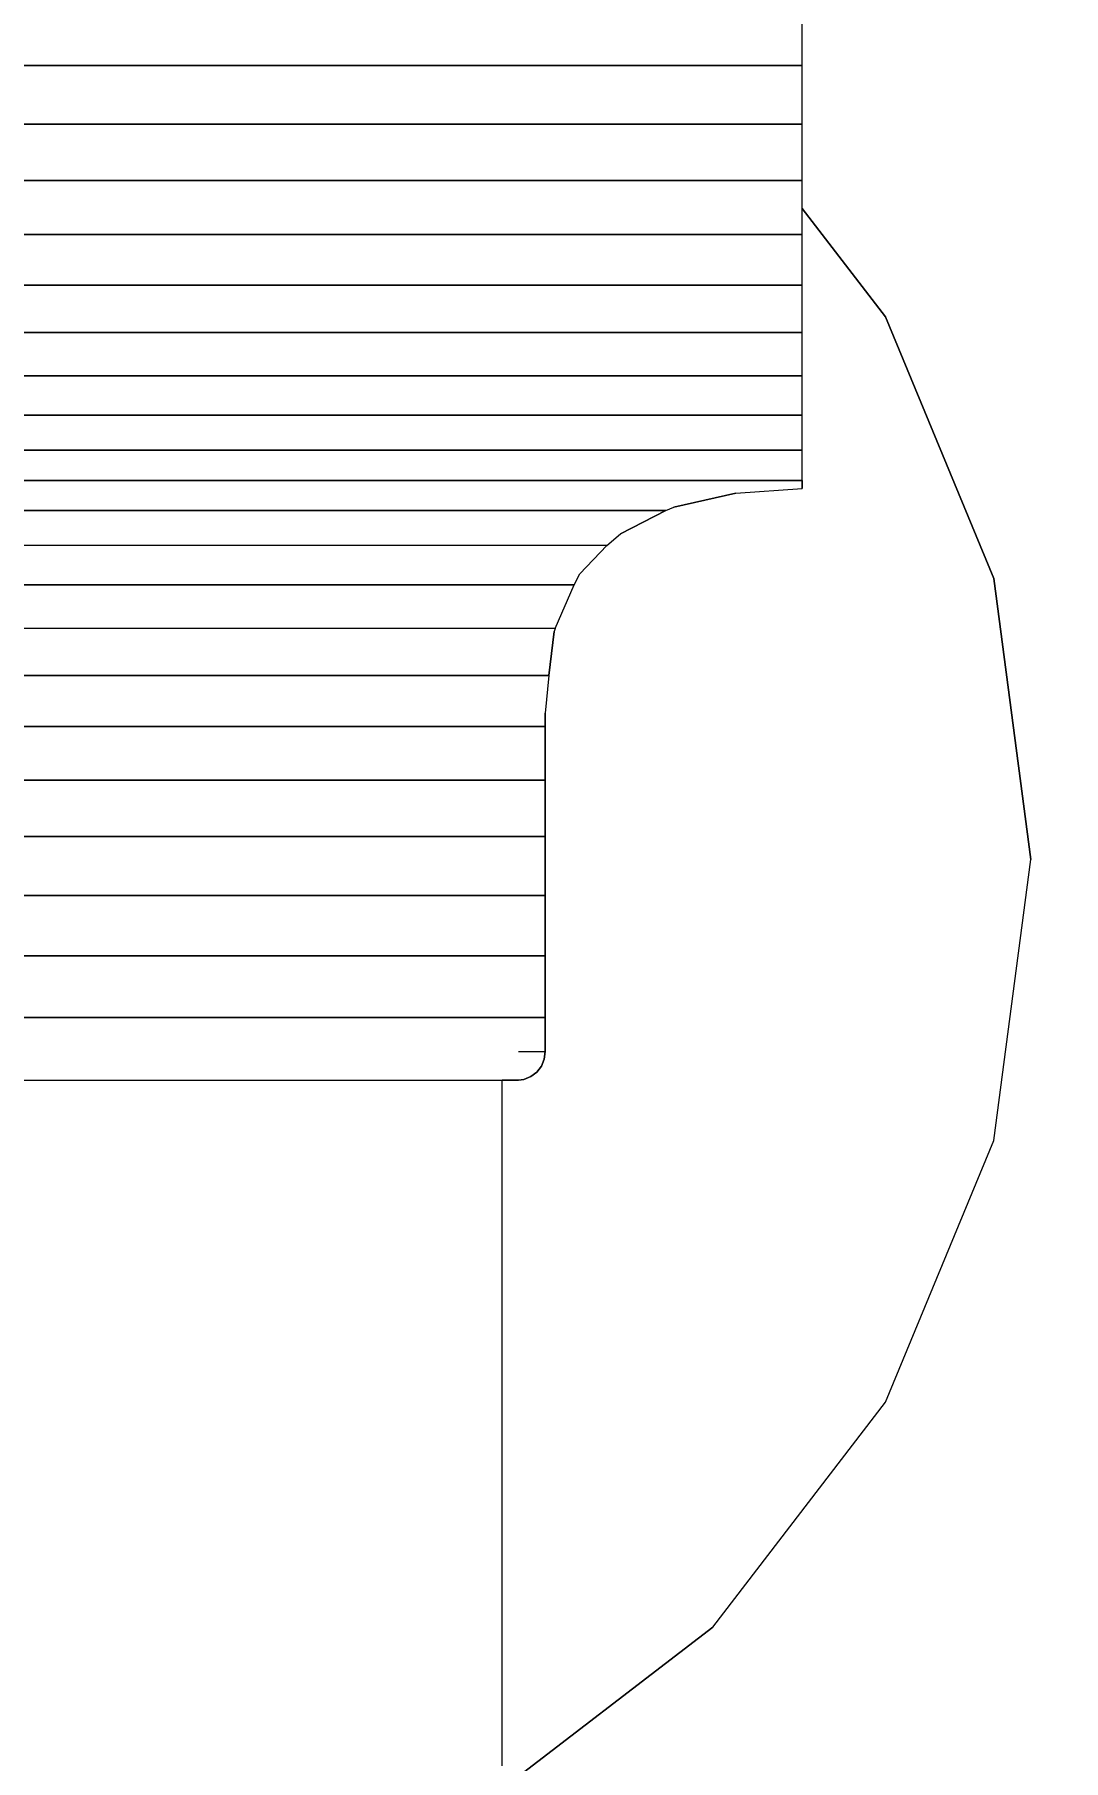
# Model space of a CAD drawing. Header units: inches. Extents: x -827 to 154, y -802 to 207.
# Drawn here: x 58.03 to 60.396, y -96.184 to -92.216 of the extents above; entities that cross this region are included whole.
import ezdxf

# ---------------------------------------------------------------- set-up
doc = ezdxf.new("R2010")
doc.units = ezdxf.units.IN
doc.header["$MEASUREMENT"] = 0
for name, color, linetype, lineweight in [('A-ANNO-DIMS', 211, 'Continuous', 9), ('A-ANNO-DIMS-48', 211, 'Continuous', 9), ('Layer0', 7, 'Continuous', 9), ('welding_bench_skp', 8, 'Continuous', 9)]:
    doc.layers.add(name, color=color, linetype=linetype, lineweight=lineweight)
doc.styles.add('Arial', font='arial.ttf', dxfattribs={"height": 4.5})
doc.dimstyles.new('Linear_-_3_32__Arial', dxfattribs={"dimscale": 12, "dimtxt": 4.591167, "dimasz": 0.5, "dimexe": 0.375, "dimexo": 0.25, "dimgap": 0.25, "dimtad": 1, "dimdec": 5, "dimrnd": 0.03125, "dimzin": 1, "dimdsep": 46, "dimlunit": 4, "dimtxsty": 'Arial', "dimblk1": 'OBLIQUE', "dimblk2": 'OBLIQUE', "dimsah": 1, "dimcen": 0.09, "dimdle": 0.375, "dimazin": 0, "dimtfac": 1, "dimtdec": 4, "dimtix": 1, "dimtmove": 0, "dimatfit": 3, "dimfxl": 1, "dimtvp": 1, "dimtfill": 1, "dimfrac": 2, "dimtolj": 1, "dimtzin": 0, "dimarcsym": 2})

# ---------------------------------------------------------------- blocks, each defined once
blk = doc.blocks.new('welding_bench_skp_12-403467-Level 1')
at = {"layer": 'Layer0'}
for p, q in [((8.5, 16.9755), (8.5, 17.2401)), ((8.5, 16.9755), (8.5, 17.2401)), ((8.5, 16.9755), (1, 16.9755)), ((1, 16.9755), (8.5, 16.9755)), ((8.5, 16.7186), (8.5, 16.9755)), ((8.5, 16.7186), (8.5, 16.9755)), ((1, 16.7186), (8.5, 16.7186)), ((8.5, 16.7186), (1, 16.7186)), ((8.5, 16.4715), (8.5, 16.7186)), ((8.5, 16.4715), (8.5, 16.7186)), ((8.5, 16.4715), (1, 16.4715)), ((1, 16.4715), (8.5, 16.4715)), ((8.5, 16.236), (8.5, 16.4715)), ((8.5, 16.236), (8.5, 16.4715)), ((8.5, 16.3489), (8.8636, 15.875)), ((8.8636, 15.875), (8.5, 16.3489)), ((8.5, 16.236), (1, 16.236)), ((1, 16.236), (8.5, 16.236)), ((8.5, 16.014), (8.5, 16.236)), ((8.5, 16.014), (8.5, 16.236)), ((1, 16.014), (8.5, 16.014)), ((8.5, 16.014), (1, 16.014)), ((8.5, 15.807), (8.5, 16.014)), ((8.5, 15.807), (8.5, 16.014)), ((8.8636, 15.875), (9.3381, 14.7294)), ((9.3381, 14.7294), (8.8636, 15.875)), ((8.5, 15.807), (1, 15.807)), ((1, 15.807), (8.5, 15.807)), ((8.5, 15.6167), (8.5, 15.807)), ((8.5, 15.6167), (8.5, 15.807)), ((1, 15.6167), (8.5, 15.6167)), ((8.5, 15.6167), (1, 15.6167)), ((8.5, 15.4445), (8.5, 15.6167)), ((8.5, 15.4445), (8.5, 15.6167)), ((1, 15.4445), (8.5, 15.4445)), ((8.5, 15.4445), (1, 15.4445)), ((8.5, 15.2917), (8.5, 15.4445)), ((8.5, 15.2917), (8.5, 15.4445)), ((8.5, 15.2917), (1, 15.2917)), ((1, 15.2917), (8.5, 15.2917)), ((8.5, 15.1595), (8.5, 15.2917)), ((8.5, 15.1595), (8.5, 15.2917)), ((1, 15.1595), (8.5, 15.1595)), ((8.5, 15.1595), (1, 15.1595)), ((8.2088, 15.1033), (8.5, 15.1243)), ((8.2088, 15.1033), (8.5, 15.1243)), ((8.5, 15.1243), (8.5, 15.1595)), ((8.5, 15.1595), (8.5, 15.1243)), ((7.9025, 15.0273), (7.9375, 15.042)), ((7.9025, 15.0273), (7.9375, 15.042)), ((8.2088, 15.1033), (7.9375, 15.042)), ((7.9375, 15.042), (8.2088, 15.1033)), ((7.9025, 15.0273), (1.5975, 15.0273)), ((1.5975, 15.0273), (7.9025, 15.0273)), ((7.9025, 15.0273), (7.7045, 14.9262)), ((7.7045, 14.9262), (7.9025, 15.0273)), ((7.6449, 14.8745), (7.7045, 14.9262)), ((7.6449, 14.8745), (7.7045, 14.9262)), ((7.6449, 14.8745), (1.8551, 14.8745)), ((7.6449, 14.8745), (1.8551, 14.8745)), ((7.6449, 14.8745), (7.5257, 14.7503)), ((7.5257, 14.7503), (7.6449, 14.8745)), ((7.5009, 14.7023), (7.5257, 14.7503)), ((7.5009, 14.7023), (7.5257, 14.7503)), ((1.9991, 14.7023), (7.5009, 14.7023)), ((7.5009, 14.7023), (1.9991, 14.7023)), ((7.4182, 14.512), (7.5009, 14.7023)), ((7.4182, 14.512), (7.5009, 14.7023)), ((9.3381, 14.7294), (9.5, 13.5)), ((9.5, 13.5), (9.3381, 14.7294)), ((7.4182, 14.512), (2.0818, 14.512)), ((7.4182, 14.512), (2.0818, 14.512)), ((7.4182, 14.512), (7.4133, 14.4987)), ((7.4182, 14.512), (7.4133, 14.4987)), ((7.4133, 14.4987), (7.3909, 14.305)), ((7.3909, 14.305), (7.4133, 14.4987)), ((2.1091, 14.305), (7.3909, 14.305)), ((7.3909, 14.305), (2.1091, 14.305)), ((7.3909, 14.305), (7.375, 14.1411)), ((7.3909, 14.305), (7.375, 14.1411)), ((7.375, 14.0829), (7.375, 14.1411)), ((7.375, 14.1411), (7.375, 14.0829)), ((7.375, 14.0829), (2.125, 14.0829)), ((2.125, 14.0829), (7.375, 14.0829)), ((7.375, 13.8475), (7.375, 14.0829)), ((7.375, 14.0829), (7.375, 13.8475)), ((7.375, 13.8475), (2.125, 13.8475)), ((2.125, 13.8475), (7.375, 13.8475)), ((7.375, 13.6004), (7.375, 13.8475)), ((7.375, 13.8475), (7.375, 13.6004)), ((2.125, 13.6004), (7.375, 13.6004)), ((7.375, 13.6004), (2.125, 13.6004)), ((7.375, 13.3435), (7.375, 13.6004)), ((7.375, 13.6004), (7.375, 13.3435)), ((9.3381, 12.2706), (9.5, 13.5)), ((9.3381, 12.2706), (9.5, 13.5)), ((7.375, 13.3435), (2.125, 13.3435)), ((2.125, 13.3435), (7.375, 13.3435)), ((7.375, 13.0789), (7.375, 13.3435)), ((7.375, 13.3435), (7.375, 13.0789)), ((2.125, 13.0789), (7.375, 13.0789)), ((7.375, 13.0789), (2.125, 13.0789)), ((7.375, 12.8086), (7.375, 13.0789)), ((7.375, 13.0789), (7.375, 12.8086)), ((7.375, 12.8086), (2.125, 12.8086)), ((2.125, 12.8086), (7.375, 12.8086)), ((7.375, 12.8086), (7.375, 12.6595)), ((7.375, 12.8086), (7.375, 12.6595)), ((7.375, 12.6595), (7.375, 12.8086)), ((7.375, 12.8086), (7.375, 12.6595)), ((7.375, 12.8086), (7.375, 12.6595)), ((7.375, 12.8086), (7.375, 12.6595)), ((7.375, 12.6595), (7.375, 12.8086)), ((7.2585, 12.6595), (7.375, 12.6595)), ((7.3581, 12.5964), (7.3707, 12.6268)), ((7.3581, 12.5964), (7.3707, 12.6268)), ((7.3707, 12.6268), (7.3581, 12.5964)), ((7.3581, 12.5964), (7.3707, 12.6268)), ((7.375, 12.6595), (7.3707, 12.6268)), ((7.3707, 12.6268), (7.375, 12.6595)), ((7.3707, 12.6268), (7.375, 12.6595)), ((7.3707, 12.6268), (7.375, 12.6595)), ((7.2814, 12.5375), (7.3119, 12.5501)), ((7.3119, 12.5501), (7.2814, 12.5375)), ((7.3119, 12.5501), (7.338, 12.5702)), ((7.3119, 12.5501), (7.338, 12.5702)), ((7.3119, 12.5501), (7.338, 12.5702)), ((7.338, 12.5702), (7.3119, 12.5501)), ((7.338, 12.5702), (7.3581, 12.5964)), ((7.338, 12.5702), (7.3581, 12.5964)), ((7.3581, 12.5964), (7.338, 12.5702)), ((7.338, 12.5702), (7.3581, 12.5964)), ((2.318, 12.5345), (7.1862, 12.5345)), ((2.318, 12.5345), (7.1862, 12.5345)), ((7.1862, 12.5345), (7.2585, 12.5345)), ((7.2585, 12.5345), (7.1862, 12.5345)), ((7.1862, 9.5345), (7.1862, 12.5345)), ((7.1862, 9.5345), (7.1862, 12.5345)), ((7.2814, 12.5375), (7.2585, 12.5345)), ((7.2585, 12.5345), (7.2814, 12.5375)), ((7.2585, 12.5345), (7.2814, 12.5375)), ((7.2585, 12.5345), (7.2814, 12.5375)), ((8.8636, 11.125), (9.3381, 12.2706)), ((8.8636, 11.125), (9.3381, 12.2706)), ((8.1088, 10.1412), (8.8636, 11.125)), ((8.1088, 10.1412), (8.8636, 11.125)), ((7.125, 9.3864), (8.1088, 10.1412)), ((8.1088, 10.1412), (7.125, 9.3864))]:
    blk.add_line(p, q, dxfattribs=at)
blk = doc.blocks.new('welding_bench_skp_1-403456-Level 1')
at = {"xscale": 0.5253999999999984, "yscale": 0.5253999999999984, "zscale": 0.5253999999999984, "rotation": 270}
blk.add_blockref('welding_bench_skp_12-403467-Level 1', (27.0621, 55.3949), dxfattribs=at)
blk = doc.blocks.new('welding_bench_skp-403450-Level 1')
blk.add_blockref('welding_bench_skp_1-403456-Level 1', (0, 0))
blk = doc.blocks.new('DIMBLOCK3-Level 1')
at = {"layer": 'A-ANNO-DIMS-48'}
for p, q in [((149.1653, 128.0236), (149.1653, -235.9764)), ((46.1044, 123.5236), (153.6653, 123.5236)), ((149.1653, 123.5236), (46.1044, 123.5236)), ((46.1044, -231.4764), (153.6653, -231.4764)), ((149.1653, -231.4764), (46.1044, -231.4764))]:
    blk.add_line(p, q, dxfattribs=at)
at = {"layer": 'A-ANNO-DIMS-48', "lineweight": 50}
for p, q in [((149.1653, 123.5236), (146.1653, 126.5236)), ((149.1653, 123.5236), (152.1653, 120.5236)), ((149.1653, -231.4764), (146.1653, -228.4764)), ((149.1653, -231.4764), (152.1653, -234.4764))]:
    blk.add_line(p, q, dxfattribs=at)
at = {"layer": 'A-ANNO-DIMS-48', "color": 0, "insert": (140.3232, -63.7238), "char_height": 4.5, "width": 23.393763, "attachment_point": 1, "rotation": 90, "line_spacing_factor": 0.941778, "style": 'Arial', "bg_fill": 3, "box_fill_scale": 1.25, "bg_fill_color": 256, "bg_fill_true_color": 13158600, "bg_fill_transparency": 0}
blk.add_mtext('29\' - 7"', dxfattribs=at)
blk = doc.blocks.new('_Oblique')
at = {"color": 0, "linetype": 'ByBlock', "lineweight": -2}
blk.add_line((-0.5, -0.5), (0.5, 0.5), dxfattribs=at)

msp = doc.modelspace()

# ---------------------------------------------------------------- block references
at = {"layer": 'welding_bench_skp', "color": 7, "rotation": 90.0000000000004}
msp.add_blockref('welding_bench_skp-403450-Level 1', (110.724377, -128.267836), dxfattribs=at)

# ---------------------------------------------------------------- next in the draw order: dimensions: what is measured, and where the dimension line sits
at = {"layer": 'A-ANNO-DIMS'}
dim = msp.add_linear_dim(base=(149.16527, -231.476424), p1=(43.104386, 123.523576), p2=(43.104386, -231.476424), angle=90, dimstyle='Linear_-_3_32__Arial', override={"dimpost": '<>', "dimfxl": 355}, dxfattribs=at)
dim.commit()
dim.dimension.update_dxf_attribs({"geometry": 'DIMBLOCK3-Level 1', "text_midpoint": (143.867692, -53.976424)})

doc.saveas('drawing.dxf')
